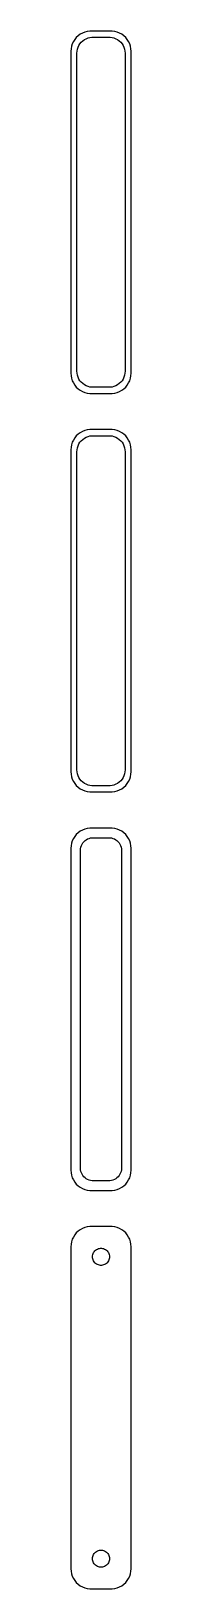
# Model space of a CAD drawing. Header units: metres. Extents: x -8 to 8, y 351 to 738.
import ezdxf

# ---------------------------------------------------------------- set-up
doc = ezdxf.new("R2010")
doc.units = ezdxf.units.M

msp = doc.modelspace()

# ---------------------------------------------------------------- linework, layer by layer
for p, q in [((-6.88153, 735.409), (-7.14888, 734.841)), ((-6.54507, 735.939), (-6.88153, 735.409)), ((-6.14484, 736.423), (-6.54507, 735.939)), ((-5.68712, 736.853), (-6.14484, 736.423)), ((-5.17912, 737.222), (-5.68712, 736.853)), ((-4.62889, 737.524), (-5.17912, 737.222)), ((-4.91586, 735.238), (-4.54968, 735.582)), ((-4.04507, 737.755), (-4.62889, 737.524)), ((-4.54968, 735.582), (-4.1433, 735.877)), ((-4.1433, 735.877), (-3.70311, 736.119)), ((-3.4369, 737.911), (-4.04507, 737.755)), ((-3.70311, 736.119), (-3.23605, 736.304)), ((-2.81395, 737.99), (-3.4369, 737.911)), ((-3.23605, 736.304), (-2.74951, 736.429)), ((2.81395, 737.99), (-2.81395, 737.99)), ((-2.74951, 736.429), (-2.25116, 736.492)), ((-2.25116, 736.492), (2.25116, 736.492)), ((2.25116, 736.492), (2.74951, 736.429)), ((2.74951, 736.429), (3.23605, 736.304)), ((3.4369, 737.911), (2.81395, 737.99)), ((3.23605, 736.304), (3.70311, 736.119)), ((4.04507, 737.755), (3.4369, 737.911)), ((3.70311, 736.119), (4.1433, 735.877)), ((4.62889, 737.524), (4.04507, 737.755)), ((4.1433, 735.877), (4.54968, 735.582)), ((4.54968, 735.582), (4.91586, 735.238)), ((5.17912, 737.222), (4.62889, 737.524)), ((5.68712, 736.853), (5.17912, 737.222)), ((6.14484, 736.423), (5.68712, 736.853)), ((6.54507, 735.939), (6.14484, 736.423)), ((6.88153, 735.409), (6.54507, 735.939)), ((7.14888, 734.841), (6.88153, 735.409)), ((-7.46057, 733.627), (-7.5, 733)), ((-7.5, 733), (-7.5, 653)), ((-7.34291, 734.243), (-7.46057, 733.627)), ((-7.14888, 734.841), (-7.34291, 734.243)), ((-6, 732.5), (-5.96844, 733.001)), ((-6, 653.5), (-6, 732.5)), ((-5.96844, 733.001), (-5.87433, 733.495)), ((-5.87433, 733.495), (-5.7191, 733.972)), ((-5.7191, 733.972), (-5.50522, 734.427)), ((-5.50522, 734.427), (-5.23605, 734.851)), ((-5.23605, 734.851), (-4.91586, 735.238)), ((4.91586, 735.238), (5.23605, 734.851)), ((5.23605, 734.851), (5.50522, 734.427)), ((5.50522, 734.427), (5.7191, 733.972)), ((5.7191, 733.972), (5.87433, 733.495)), ((5.87433, 733.495), (5.96844, 733.001)), ((5.96844, 733.001), (6, 732.5)), ((6, 732.5), (6, 653.5)), ((7.34291, 734.243), (7.14888, 734.841)), ((7.46057, 733.627), (7.34291, 734.243)), ((7.5, 733), (7.46057, 733.627)), ((7.5, 653), (7.5, 733)), ((-7.5, 653), (-7.46057, 652.373)), ((-7.46057, 652.373), (-7.34291, 651.757)), ((-7.34291, 651.757), (-7.14888, 651.159)), ((-7.14888, 651.159), (-6.88153, 650.591)), ((-6.88153, 650.591), (-6.54507, 650.061)), ((-5.96844, 652.999), (-6, 653.5)), ((-5.87433, 652.505), (-5.96844, 652.999)), ((-5.7191, 652.028), (-5.87433, 652.505)), ((-5.50522, 651.573), (-5.7191, 652.028)), ((-5.23605, 651.149), (-5.50522, 651.573)), ((-4.91586, 650.762), (-5.23605, 651.149)), ((-4.54968, 650.418), (-4.91586, 650.762)), ((-4.1433, 650.123), (-4.54968, 650.418)), ((4.54968, 650.418), (4.1433, 650.123)), ((4.91586, 650.762), (4.54968, 650.418)), ((5.23605, 651.149), (4.91586, 650.762)), ((5.50522, 651.573), (5.23605, 651.149)), ((5.7191, 652.028), (5.50522, 651.573)), ((5.87433, 652.505), (5.7191, 652.028)), ((5.96844, 652.999), (5.87433, 652.505)), ((6, 653.5), (5.96844, 652.999)), ((6.54507, 650.061), (6.88153, 650.591)), ((6.88153, 650.591), (7.14888, 651.159)), ((7.14888, 651.159), (7.34291, 651.757)), ((7.34291, 651.757), (7.46057, 652.373)), ((7.46057, 652.373), (7.5, 653)), ((-6.54507, 650.061), (-6.14484, 649.577)), ((-6.14484, 649.577), (-5.68712, 649.147)), ((-5.68712, 649.147), (-5.17912, 648.778)), ((-5.17912, 648.778), (-4.62889, 648.476)), ((-4.62889, 648.476), (-4.04507, 648.245)), ((-3.70311, 649.881), (-4.1433, 650.123)), ((-4.04507, 648.245), (-3.4369, 648.089)), ((-3.23605, 649.696), (-3.70311, 649.881)), ((-3.4369, 648.089), (-2.81395, 648.01)), ((-2.74951, 649.571), (-3.23605, 649.696)), ((-2.81395, 648.01), (2.81395, 648.01)), ((-2.25116, 649.508), (-2.74951, 649.571)), ((2.25116, 649.508), (-2.25116, 649.508)), ((2.74951, 649.571), (2.25116, 649.508)), ((3.23605, 649.696), (2.74951, 649.571)), ((2.81395, 648.01), (3.4369, 648.089)), ((3.70311, 649.881), (3.23605, 649.696)), ((3.4369, 648.089), (4.04507, 648.245)), ((4.1433, 650.123), (3.70311, 649.881)), ((4.04507, 648.245), (4.62889, 648.476)), ((4.62889, 648.476), (5.17912, 648.778)), ((5.17912, 648.778), (5.68712, 649.147)), ((5.68712, 649.147), (6.14484, 649.577)), ((6.14484, 649.577), (6.54507, 650.061)), ((-4.62889, 638.524), (-5.17912, 638.222)), ((-4.04507, 638.755), (-4.62889, 638.524)), ((-3.4369, 638.911), (-4.04507, 638.755)), ((-2.81395, 638.99), (-3.4369, 638.911)), ((2.81395, 638.99), (-2.81395, 638.99)), ((3.4369, 638.911), (2.81395, 638.99)), ((4.04507, 638.755), (3.4369, 638.911)), ((4.62889, 638.524), (4.04507, 638.755)), ((5.17912, 638.222), (4.62889, 638.524)), ((-7.34291, 635.243), (-7.46057, 634.627)), ((-7.14888, 635.841), (-7.34291, 635.243)), ((-6.88153, 636.409), (-7.14888, 635.841)), ((-6.54507, 636.939), (-6.88153, 636.409)), ((-6.14484, 637.423), (-6.54507, 636.939)), ((-5.68712, 637.853), (-6.14484, 637.423)), ((-5.87433, 634.495), (-5.7191, 634.972)), ((-5.7191, 634.972), (-5.50522, 635.427)), ((-5.17912, 638.222), (-5.68712, 637.853)), ((-5.50522, 635.427), (-5.23605, 635.851)), ((-5.23605, 635.851), (-4.91586, 636.238)), ((-4.91586, 636.238), (-4.54968, 636.582)), ((-4.54968, 636.582), (-4.1433, 636.877)), ((-4.1433, 636.877), (-3.70311, 637.119)), ((-3.70311, 637.119), (-3.23605, 637.304)), ((-3.23605, 637.304), (-2.74951, 637.429)), ((-2.74951, 637.429), (-2.25116, 637.492)), ((-2.25116, 637.492), (2.25116, 637.492)), ((2.25116, 637.492), (2.74951, 637.429)), ((2.74951, 637.429), (3.23605, 637.304)), ((3.23605, 637.304), (3.70311, 637.119)), ((3.70311, 637.119), (4.1433, 636.877)), ((4.1433, 636.877), (4.54968, 636.582)), ((4.54968, 636.582), (4.91586, 636.238)), ((4.91586, 636.238), (5.23605, 635.851)), ((5.68712, 637.853), (5.17912, 638.222)), ((5.23605, 635.851), (5.50522, 635.427)), ((5.50522, 635.427), (5.7191, 634.972)), ((6.14484, 637.423), (5.68712, 637.853)), ((5.7191, 634.972), (5.87433, 634.495)), ((6.54507, 636.939), (6.14484, 637.423)), ((6.88153, 636.409), (6.54507, 636.939)), ((7.14888, 635.841), (6.88153, 636.409)), ((7.34291, 635.243), (7.14888, 635.841)), ((7.46057, 634.627), (7.34291, 635.243)), ((-7.46057, 634.627), (-7.5, 634)), ((-7.5, 634), (-7.5, 554)), ((-6, 633.5), (-5.96844, 634.001)), ((-6, 554.5), (-6, 633.5)), ((-5.96844, 634.001), (-5.87433, 634.495)), ((5.87433, 634.495), (5.96844, 634.001)), ((5.96844, 634.001), (6, 633.5)), ((6, 633.5), (6, 554.5)), ((7.5, 634), (7.46057, 634.627)), ((7.5, 554), (7.5, 634)), ((-7.5, 554), (-7.46057, 553.373)), ((-5.96844, 553.999), (-6, 554.5)), ((-5.87433, 553.505), (-5.96844, 553.999)), ((-5.7191, 553.028), (-5.87433, 553.505)), ((5.87433, 553.505), (5.7191, 553.028)), ((5.96844, 553.999), (5.87433, 553.505)), ((6, 554.5), (5.96844, 553.999)), ((7.46057, 553.373), (7.5, 554)), ((-7.46057, 553.373), (-7.34291, 552.757)), ((-7.34291, 552.757), (-7.14888, 552.159)), ((-7.14888, 552.159), (-6.88153, 551.591)), ((-6.88153, 551.591), (-6.54507, 551.061)), ((-6.54507, 551.061), (-6.14484, 550.577)), ((-6.14484, 550.577), (-5.68712, 550.147)), ((-5.50522, 552.573), (-5.7191, 553.028)), ((-5.68712, 550.147), (-5.17912, 549.778)), ((-5.23605, 552.149), (-5.50522, 552.573)), ((-4.91586, 551.762), (-5.23605, 552.149)), ((-5.17912, 549.778), (-4.62889, 549.476)), ((-4.54968, 551.418), (-4.91586, 551.762)), ((-4.1433, 551.123), (-4.54968, 551.418)), ((-3.70311, 550.881), (-4.1433, 551.123)), ((-3.23605, 550.696), (-3.70311, 550.881)), ((-2.74951, 550.571), (-3.23605, 550.696)), ((-2.25116, 550.508), (-2.74951, 550.571)), ((2.25116, 550.508), (-2.25116, 550.508)), ((2.74951, 550.571), (2.25116, 550.508)), ((3.23605, 550.696), (2.74951, 550.571)), ((3.70311, 550.881), (3.23605, 550.696)), ((4.1433, 551.123), (3.70311, 550.881)), ((4.54968, 551.418), (4.1433, 551.123)), ((4.91586, 551.762), (4.54968, 551.418)), ((4.62889, 549.476), (5.17912, 549.778)), ((5.23605, 552.149), (4.91586, 551.762)), ((5.17912, 549.778), (5.68712, 550.147)), ((5.50522, 552.573), (5.23605, 552.149)), ((5.7191, 553.028), (5.50522, 552.573)), ((5.68712, 550.147), (6.14484, 550.577)), ((6.14484, 550.577), (6.54507, 551.061)), ((6.54507, 551.061), (6.88153, 551.591)), ((6.88153, 551.591), (7.14888, 552.159)), ((7.14888, 552.159), (7.34291, 552.757)), ((7.34291, 552.757), (7.46057, 553.373)), ((-4.62889, 549.476), (-4.04507, 549.245)), ((-4.04507, 549.245), (-3.4369, 549.089)), ((-3.4369, 549.089), (-2.81395, 549.01)), ((-2.81395, 549.01), (2.81395, 549.01)), ((2.81395, 549.01), (3.4369, 549.089)), ((3.4369, 549.089), (4.04507, 549.245)), ((4.04507, 549.245), (4.62889, 549.476)), ((-6.54507, 537.939), (-6.88153, 537.409)), ((-6.14484, 538.423), (-6.54507, 537.939)), ((-5.68712, 538.853), (-6.14484, 538.423)), ((-5.17912, 539.222), (-5.68712, 538.853)), ((-4.62889, 539.524), (-5.17912, 539.222)), ((-4.04507, 539.755), (-4.62889, 539.524)), ((-3.4369, 539.911), (-4.04507, 539.755)), ((-2.81395, 539.99), (-3.4369, 539.911)), ((2.81395, 539.99), (-2.81395, 539.99)), ((3.4369, 539.911), (2.81395, 539.99)), ((4.04507, 539.755), (3.4369, 539.911)), ((4.62889, 539.524), (4.04507, 539.755)), ((5.17912, 539.222), (4.62889, 539.524)), ((5.68712, 538.853), (5.17912, 539.222)), ((6.14484, 538.423), (5.68712, 538.853)), ((6.54507, 537.939), (6.14484, 538.423)), ((6.88153, 537.409), (6.54507, 537.939)), ((-7.46057, 535.627), (-7.5, 535)), ((-7.5, 535), (-7.5, 455)), ((-7.34291, 536.243), (-7.46057, 535.627)), ((-7.14888, 536.841), (-7.34291, 536.243)), ((-6.88153, 537.409), (-7.14888, 536.841)), ((-5.11292, 534.5), (-5.08836, 534.89)), ((-5.11292, 455.5), (-5.11292, 534.5)), ((-5.08836, 534.89), (-5.01512, 535.274)), ((-5.01512, 535.274), (-4.89432, 535.646)), ((-4.89432, 535.646), (-4.72786, 536)), ((-4.72786, 536), (-4.5184, 536.33)), ((-4.5184, 536.33), (-4.26921, 536.631)), ((-4.26921, 536.631), (-3.98424, 536.899)), ((-3.98424, 536.899), (-3.66798, 537.128)), ((-3.66798, 537.128), (-3.32541, 537.317)), ((-3.32541, 537.317), (-2.96194, 537.461)), ((-2.96194, 537.461), (-2.5833, 537.558)), ((-2.5833, 537.558), (-2.19545, 537.607)), ((-2.19545, 537.607), (2.19545, 537.607)), ((2.19545, 537.607), (2.5833, 537.558)), ((2.5833, 537.558), (2.96194, 537.461)), ((2.96194, 537.461), (3.32541, 537.317)), ((3.32541, 537.317), (3.66798, 537.128)), ((3.66798, 537.128), (3.98424, 536.899)), ((3.98424, 536.899), (4.26921, 536.631)), ((4.26921, 536.631), (4.5184, 536.33)), ((4.5184, 536.33), (4.72786, 536)), ((4.72786, 536), (4.89432, 535.646)), ((4.89432, 535.646), (5.01512, 535.274)), ((5.01512, 535.274), (5.08836, 534.89)), ((5.08836, 534.89), (5.11292, 534.5)), ((5.11292, 534.5), (5.11292, 455.5)), ((7.14888, 536.841), (6.88153, 537.409)), ((7.34291, 536.243), (7.14888, 536.841)), ((7.46057, 535.627), (7.34291, 536.243)), ((7.5, 535), (7.46057, 535.627)), ((7.5, 455), (7.5, 535)), ((-7.5, 455), (-7.46057, 454.373)), ((-7.46057, 454.373), (-7.34291, 453.757)), ((-7.34291, 453.757), (-7.14888, 453.159)), ((-7.14888, 453.159), (-6.88153, 452.591)), ((-5.08836, 455.11), (-5.11292, 455.5)), ((-5.01512, 454.726), (-5.08836, 455.11)), ((-4.89432, 454.354), (-5.01512, 454.726)), ((-4.72786, 454), (-4.89432, 454.354)), ((-4.5184, 453.67), (-4.72786, 454)), ((-4.26921, 453.369), (-4.5184, 453.67)), ((-3.98424, 453.101), (-4.26921, 453.369)), ((-3.66798, 452.872), (-3.98424, 453.101)), ((-3.32541, 452.683), (-3.66798, 452.872)), ((3.66798, 452.872), (3.32541, 452.683)), ((3.98424, 453.101), (3.66798, 452.872)), ((4.26921, 453.369), (3.98424, 453.101)), ((4.5184, 453.67), (4.26921, 453.369)), ((4.72786, 454), (4.5184, 453.67)), ((4.89432, 454.354), (4.72786, 454)), ((5.01512, 454.726), (4.89432, 454.354)), ((5.08836, 455.11), (5.01512, 454.726)), ((5.11292, 455.5), (5.08836, 455.11)), ((6.88153, 452.591), (7.14888, 453.159)), ((7.14888, 453.159), (7.34291, 453.757)), ((7.34291, 453.757), (7.46057, 454.373)), ((7.46057, 454.373), (7.5, 455)), ((-6.88153, 452.591), (-6.54507, 452.061)), ((-6.54507, 452.061), (-6.14484, 451.577)), ((-6.14484, 451.577), (-5.68712, 451.147)), ((-5.68712, 451.147), (-5.17912, 450.778)), ((-5.17912, 450.778), (-4.62889, 450.476)), ((-4.62889, 450.476), (-4.04507, 450.245)), ((-4.04507, 450.245), (-3.4369, 450.089)), ((-3.4369, 450.089), (-2.81395, 450.01)), ((-2.96194, 452.539), (-3.32541, 452.683)), ((-2.5833, 452.442), (-2.96194, 452.539)), ((-2.81395, 450.01), (2.81395, 450.01)), ((-2.19545, 452.393), (-2.5833, 452.442)), ((2.19545, 452.393), (-2.19545, 452.393)), ((2.5833, 452.442), (2.19545, 452.393)), ((2.96194, 452.539), (2.5833, 452.442)), ((2.81395, 450.01), (3.4369, 450.089)), ((3.32541, 452.683), (2.96194, 452.539)), ((3.4369, 450.089), (4.04507, 450.245)), ((4.04507, 450.245), (4.62889, 450.476)), ((4.62889, 450.476), (5.17912, 450.778)), ((5.17912, 450.778), (5.68712, 451.147)), ((5.68712, 451.147), (6.14484, 451.577)), ((6.14484, 451.577), (6.54507, 452.061)), ((6.54507, 452.061), (6.88153, 452.591)), ((-7.14888, 437.841), (-7.34291, 437.243)), ((-6.88153, 438.409), (-7.14888, 437.841)), ((-6.54507, 438.939), (-6.88153, 438.409)), ((-6.14484, 439.423), (-6.54507, 438.939)), ((-5.68712, 439.853), (-6.14484, 439.423)), ((-5.17912, 440.222), (-5.68712, 439.853)), ((-4.62889, 440.524), (-5.17912, 440.222)), ((-4.04507, 440.755), (-4.62889, 440.524)), ((-3.4369, 440.911), (-4.04507, 440.755)), ((-2.81395, 440.99), (-3.4369, 440.911)), ((2.81395, 440.99), (-2.81395, 440.99)), ((3.4369, 440.911), (2.81395, 440.99)), ((4.04507, 440.755), (3.4369, 440.911)), ((4.62889, 440.524), (4.04507, 440.755)), ((5.17912, 440.222), (4.62889, 440.524)), ((5.68712, 439.853), (5.17912, 440.222)), ((6.14484, 439.423), (5.68712, 439.853)), ((6.54507, 438.939), (6.14484, 439.423)), ((6.88153, 438.409), (6.54507, 438.939)), ((7.14888, 437.841), (6.88153, 438.409)), ((7.34291, 437.243), (7.14888, 437.841)), ((-7.46057, 436.627), (-7.5, 436)), ((-7.5, 436), (-7.5, 356)), ((-7.34291, 437.243), (-7.46057, 436.627)), ((-2.13528, 433.5), (-2.11845, 433.768)), ((-2.11845, 433.232), (-2.13528, 433.5)), ((-2.11845, 433.768), (-2.06821, 434.031)), ((-2.06821, 434.031), (-1.98534, 434.286)), ((-1.98534, 434.286), (-1.87117, 434.529)), ((-1.87117, 434.529), (-1.72748, 434.755)), ((-1.72748, 434.755), (-1.55655, 434.962)), ((-1.55655, 434.962), (-1.36108, 435.145)), ((-1.36108, 435.145), (-1.14413, 435.303)), ((-1.14413, 435.303), (-0.909149, 435.432)), ((-0.909149, 435.432), (-0.659836, 435.531)), ((-0.659836, 435.531), (-0.400101, 435.597)), ((-0.400101, 435.597), (-0.134064, 435.631)), ((-0.134064, 435.631), (0.134064, 435.631)), ((0.134064, 435.631), (0.400101, 435.597)), ((0.400101, 435.597), (0.659836, 435.531)), ((0.659836, 435.531), (0.909149, 435.432)), ((0.909149, 435.432), (1.14413, 435.303)), ((1.14413, 435.303), (1.36108, 435.145)), ((1.36108, 435.145), (1.55655, 434.962)), ((1.55655, 434.962), (1.72748, 434.755)), ((1.72748, 434.755), (1.87117, 434.529)), ((1.87117, 434.529), (1.98534, 434.286)), ((1.98534, 434.286), (2.06821, 434.031)), ((2.06821, 434.031), (2.11845, 433.768)), ((2.11845, 433.768), (2.13528, 433.5)), ((2.13528, 433.5), (2.11845, 433.232)), ((7.46057, 436.627), (7.34291, 437.243)), ((7.5, 436), (7.46057, 436.627)), ((7.5, 356), (7.5, 436)), ((-2.06821, 432.969), (-2.11845, 433.232)), ((-1.98534, 432.714), (-2.06821, 432.969)), ((-1.87117, 432.471), (-1.98534, 432.714)), ((-1.72748, 432.245), (-1.87117, 432.471)), ((-1.55655, 432.038), (-1.72748, 432.245)), ((-1.36108, 431.855), (-1.55655, 432.038)), ((-1.14413, 431.697), (-1.36108, 431.855)), ((-0.909149, 431.568), (-1.14413, 431.697)), ((-0.659836, 431.469), (-0.909149, 431.568)), ((-0.400101, 431.403), (-0.659836, 431.469)), ((-0.134064, 431.369), (-0.400101, 431.403)), ((0.134064, 431.369), (-0.134064, 431.369)), ((0.400101, 431.403), (0.134064, 431.369)), ((0.659836, 431.469), (0.400101, 431.403)), ((0.909149, 431.568), (0.659836, 431.469)), ((1.14413, 431.697), (0.909149, 431.568)), ((1.36108, 431.855), (1.14413, 431.697)), ((1.55655, 432.038), (1.36108, 431.855)), ((1.72748, 432.245), (1.55655, 432.038)), ((1.87117, 432.471), (1.72748, 432.245)), ((1.98534, 432.714), (1.87117, 432.471)), ((2.06821, 432.969), (1.98534, 432.714)), ((2.11845, 433.232), (2.06821, 432.969)), ((-1.72748, 359.755), (-1.55655, 359.962)), ((-1.55655, 359.962), (-1.36108, 360.145)), ((-1.36108, 360.145), (-1.14413, 360.303)), ((-1.14413, 360.303), (-0.909149, 360.432)), ((-0.909149, 360.432), (-0.659836, 360.531)), ((-0.659836, 360.531), (-0.400101, 360.597)), ((-0.400101, 360.597), (-0.134064, 360.631)), ((-0.134064, 360.631), (0.134064, 360.631)), ((0.134064, 360.631), (0.400101, 360.597)), ((0.400101, 360.597), (0.659836, 360.531)), ((0.659836, 360.531), (0.909149, 360.432)), ((0.909149, 360.432), (1.14413, 360.303)), ((1.14413, 360.303), (1.36108, 360.145)), ((1.36108, 360.145), (1.55655, 359.962)), ((1.55655, 359.962), (1.72748, 359.755)), ((-2.13528, 358.5), (-2.11845, 358.768)), ((-2.11845, 358.232), (-2.13528, 358.5)), ((-2.11845, 358.768), (-2.06821, 359.031)), ((-2.06821, 357.969), (-2.11845, 358.232)), ((-2.06821, 359.031), (-1.98534, 359.286)), ((-1.98534, 357.714), (-2.06821, 357.969)), ((-1.98534, 359.286), (-1.87117, 359.529)), ((-1.87117, 357.471), (-1.98534, 357.714)), ((-1.87117, 359.529), (-1.72748, 359.755)), ((-1.72748, 357.245), (-1.87117, 357.471)), ((-1.55655, 357.038), (-1.72748, 357.245)), ((-1.36108, 356.855), (-1.55655, 357.038)), ((-1.14413, 356.697), (-1.36108, 356.855)), ((-0.909149, 356.568), (-1.14413, 356.697)), ((-0.659836, 356.469), (-0.909149, 356.568)), ((-0.400101, 356.403), (-0.659836, 356.469)), ((-0.134064, 356.369), (-0.400101, 356.403)), ((0.134064, 356.369), (-0.134064, 356.369)), ((0.400101, 356.403), (0.134064, 356.369)), ((0.659836, 356.469), (0.400101, 356.403)), ((0.909149, 356.568), (0.659836, 356.469)), ((1.14413, 356.697), (0.909149, 356.568)), ((1.36108, 356.855), (1.14413, 356.697)), ((1.55655, 357.038), (1.36108, 356.855)), ((1.72748, 357.245), (1.55655, 357.038)), ((1.72748, 359.755), (1.87117, 359.529)), ((1.87117, 357.471), (1.72748, 357.245)), ((1.87117, 359.529), (1.98534, 359.286)), ((1.98534, 357.714), (1.87117, 357.471)), ((1.98534, 359.286), (2.06821, 359.031)), ((2.06821, 357.969), (1.98534, 357.714)), ((2.06821, 359.031), (2.11845, 358.768)), ((2.11845, 358.232), (2.06821, 357.969)), ((2.11845, 358.768), (2.13528, 358.5)), ((2.13528, 358.5), (2.11845, 358.232)), ((-7.5, 356), (-7.46057, 355.373)), ((-7.46057, 355.373), (-7.34291, 354.757)), ((-7.34291, 354.757), (-7.14888, 354.159)), ((-7.14888, 354.159), (-6.88153, 353.591)), ((-6.88153, 353.591), (-6.54507, 353.061)), ((-6.54507, 353.061), (-6.14484, 352.577)), ((-6.14484, 352.577), (-5.68712, 352.147)), ((5.68712, 352.147), (6.14484, 352.577)), ((6.14484, 352.577), (6.54507, 353.061)), ((6.54507, 353.061), (6.88153, 353.591)), ((6.88153, 353.591), (7.14888, 354.159)), ((7.14888, 354.159), (7.34291, 354.757)), ((7.34291, 354.757), (7.46057, 355.373)), ((7.46057, 355.373), (7.5, 356)), ((-5.68712, 352.147), (-5.17912, 351.778)), ((-5.17912, 351.778), (-4.62889, 351.476)), ((-4.62889, 351.476), (-4.04507, 351.245)), ((-4.04507, 351.245), (-3.4369, 351.089)), ((-3.4369, 351.089), (-2.81395, 351.01)), ((-2.81395, 351.01), (2.81395, 351.01)), ((2.81395, 351.01), (3.4369, 351.089)), ((3.4369, 351.089), (4.04507, 351.245)), ((4.04507, 351.245), (4.62889, 351.476)), ((4.62889, 351.476), (5.17912, 351.778)), ((5.17912, 351.778), (5.68712, 352.147))]:
    msp.add_line(p, q)

doc.saveas('drawing.dxf')
